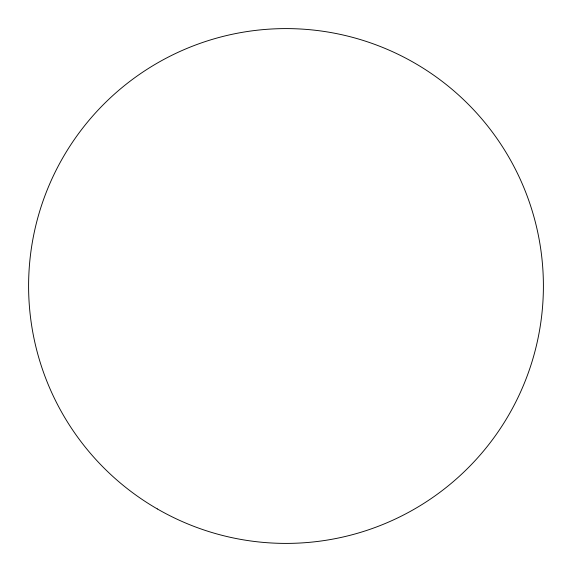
<?xml version="1.0" encoding="UTF-8"?>
<svg xmlns="http://www.w3.org/2000/svg" width="572" height="572" viewBox="0 0 572 572"><rect width="100%" height="100%" fill="white"/><g stroke="black" fill="none" stroke-linecap="round" stroke-linejoin="round"><path stroke-width="0.86" d="M157.3 508.916A257.4 257.4 0 0 0 543.4 286A257.4 257.4 0 0 0 157.3 63.084A257.4 257.4 0 0 0 157.3 508.916"/></g></svg>
